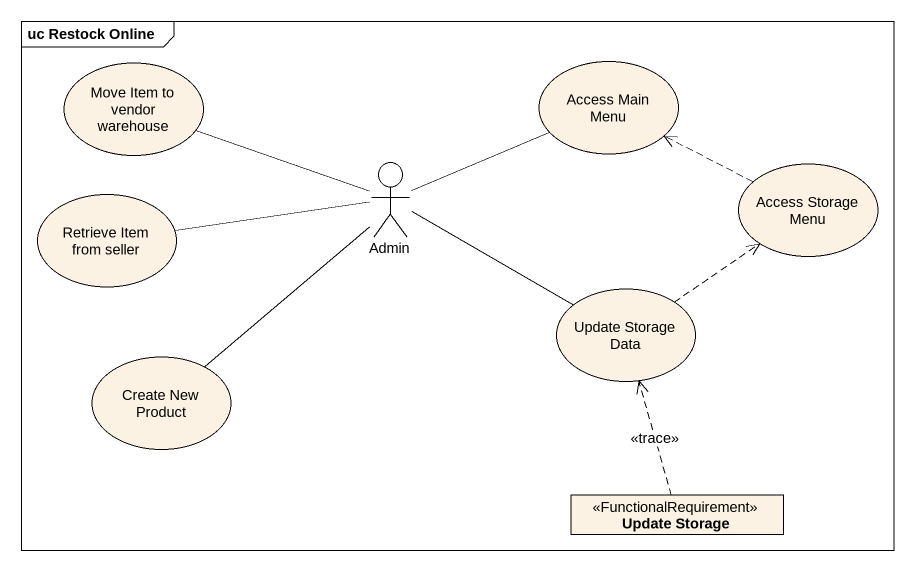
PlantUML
@startuml
mainframe uc Restock Online
allowmixing
hide circle
hide empty members
usecase "Move Item to vendor warehouse" as Move_Item_to_vendor
usecase "Access Main Menu" as Access_Main_Menu
actor Admin
usecase "Access Storage Menu" as Access_Storage_Menu
usecase "Retrieve Item from seller" as Retrieve_Item_from_seller
usecase "Update Storage Data" as Update_Storage_Data
usecase "Create New Product" as Create_New_Product
class "Update Storage" as Update_Storage <<FunctionalRequirement>>
Admin -left- Move_Item_to_vendor
Admin -right- Access_Main_Menu
Admin -left- Retrieve_Item_from_seller
Admin -right- Update_Storage_Data
Admin -- Create_New_Product
Access_Storage_Menu .left.> Access_Main_Menu
Update_Storage_Data .up.> Access_Storage_Menu
Update_Storage .up.> Update_Storage_Data : <<trace>>
@enduml
